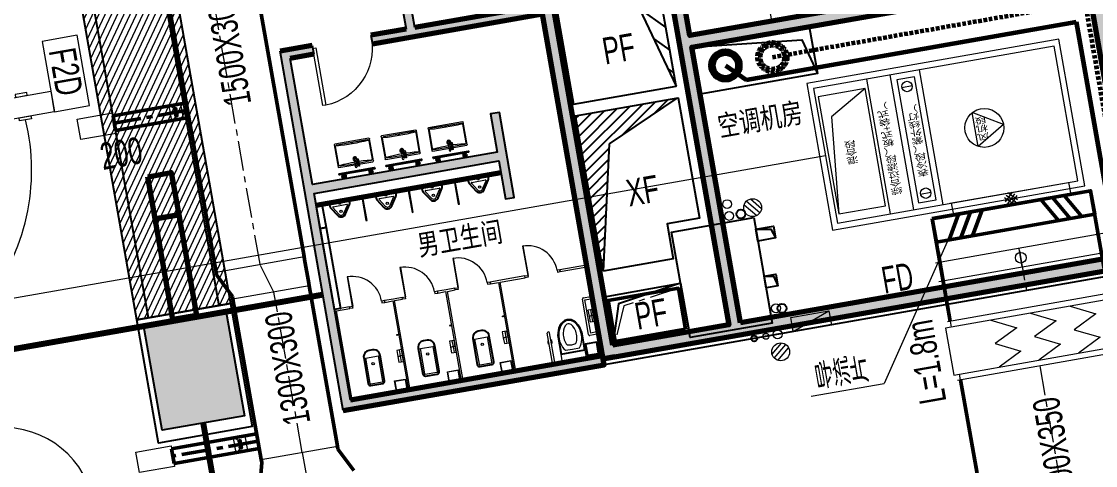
# Model space of a CAD drawing. Extents: x 268762 to 375185, y -23962 to 35476.
# Drawn here: x 278808 to 296842, y -3527 to 3933 of the extents above; entities that cross this region are included whole.
import ezdxf
from ezdxf.enums import TextEntityAlignment as Align

# ---------------------------------------------------------------- set-up
doc = ezdxf.new("R2010")
doc.units = 0
doc.header["$LTSCALE"] = 400
doc.header["$MEASUREMENT"] = 0
for name, pattern in [('CENTER', [2, 1.25, -0.25, 0.25, -0.25]), ('DASH', [0.35, 0.25, -0.1]), ('DASHED', [0.75, 0.5, -0.25])]:
    doc.linetypes.add(name, pattern=pattern)
doc.layers.get('0').update_dxf_attribs({"color": 8})
for name, color, linetype, lineweight in [('A05-307S$0$BP_07__消火栓标注', 8, 'Continuous', 9), ('A05-307S$0$BP_07_A-DOOR', 8, 'Continuous', 13), ('A05-307S$0$BP_07_A-FLOR-TPTN', 8, 'Continuous', 13), ('A05-307S$0$BP_07_A-FURN', 8, 'Continuous', 13), ('A05-307S$0$BP_07_A-PATT-WALL', 8, 'Continuous', 13), ('A05-307S$0$BP_07_A-PLBG-FIXT', 8, 'Continuous', 13), ('A05-307S$0$BP_07_A-STRU-COLS', 8, 'Continuous', 25), ('A05-307S$0$BP_07_A-WALL-FULL', 8, 'Continuous', 70), ('A05-307S$0$BP_07_BP_14$0$A-DOOR', 8, 'Continuous', 9), ('A05-307S$0$BP_07_BP_14$0$A-FLOR-LEVL', 8, 'Continuous', 13), ('A05-307S$0$BP_07_SHADE80', 8, 'Continuous', 25), ('A05-307S$0$BP_07_STAIR', 8, 'Continuous', 9), ('A05-307S$0$BP_07_W13-1F_10F消防给水排水平面图_SEN20ZHG$0$W-F废水立管', 8, 'Continuous', 9), ('A05-307S$0$BP_07_W13-1F_10F消防给水排水平面图_SEN20ZHG$0$W-J给水立管', 8, 'Continuous', 9), ('A05-307S$0$BP_07_W13-1F_10F消防给水排水平面图_SEN20ZHG$0$W-ZYH直饮回立管', 8, 'Continuous', 9), ('A05-307S$0$BP_07_W13-1F_10F消防给水排水平面图_SEN20ZHG$0$W-ZY直饮水立管', 8, 'Continuous', 9), ('A05-307S$0$BP_07_W13-1F_10F消防给水排水平面图_SEN20ZHG$0$W-地漏', 8, 'Continuous', 9), ('A05-307S$0$PP_07_A-ANNO-RMNA-CH', 8, 'Continuous', 13), ('A05-307S$0$PP_07_A-CLNG-LITE', 8, 'Continuous', 35), ('A05-307S$0$PP_07_A-MLWK-SURF', 8, 'Continuous', 25), ('A05-307S$0$PP_07_A-PATT-MLWK', 8, 'Continuous', 13), ('A05-307S$0$PP_07_A-WALL-BLCK', 8, 'Continuous', 25), ('A05-307S$0$PP_07_A-WALL-FULL', 8, 'Continuous', 70), ('建筑-轴线编号标注', 3, 'Continuous', 25), ('暖通-回风-方风管中线', 8, 'CENTER', 15), ('暖通-排风-2D边线', 2, 'Continuous', 50), ('暖通-文字', 3, 'Continuous', 20), ('暖通-空调-冷水供水管', 4, 'Continuous', 60), ('暖通-空调-冷水回水管', 4, 'DASHED', 60), ('暖通-空调-设备', 150, 'Continuous', 20), ('暖通-送风-2D边线', 2, 'Continuous', 50), ('暖通-送风-圆风管中线', 5, 'CENTER', 50), ('暖通-送风-方风管中线', 8, 'CENTER', 15), ('暖通-送风-标注', 3, 'Continuous', 20), ('暖通-送风-法兰', 3, 'Continuous', 20), ('暖通-送风-阀门', 3, 'Continuous', 20), ('风口', 8, 'Continuous', 25)]:
    doc.layers.add(name, color=color, linetype=linetype, lineweight=lineweight)
for name, color, linetype in [('W-J给水立管', 8, 'Continuous'), ('W-XH消防立管', 8, 'Continuous'), ('W-ZYH直饮回立管', 8, 'Continuous'), ('防火帆布', 1, 'DASH')]:
    doc.layers.add(name, color=color, linetype=linetype)
doc.styles.add('A05-307S$0$Standard', font='txt')
doc.styles.add('NT', font='@hvac.shx', dxfattribs={"width": 0.7, "bigfont": '@hvac1.shx'})
doc.linetypes.add('BATTING', pattern='A,0.0001,-0.1,[134,ltypeshp.shx,S=0.1,R=0,X=-0.1,Y=0],-0.2,[134,ltypeshp.shx,S=0.1,R=180,X=0.1,Y=0],-0.1', length=0.4001)

# ---------------------------------------------------------------- blocks, each defined once
blk = doc.blocks.new('A05-307S$0$A05_307S_dwg_zhudeng-2257-Level 1')
at = {"layer": 'A05-307S$0$PP_07_A-CLNG-LITE'}
for p, q in [((20, 0), (-20, 0)), ((0, 20), (0, -20))]:
    blk.add_line(p, q, dxfattribs=at)
blk.add_circle((0, 0), 20, dxfattribs=at)
blk = doc.blocks.new('A05-307S$0$A05_307S_dwg_W13-1F_10F消防给水排水平面图_SEN20ZHG$0$GSLG-2067-Level 1')
at = {"layer": 'A05-307S$0$BP_07_W13-1F_10F消防给水排水平面图_SEN20ZHG$0$W-F废水立管'}
blk.add_circle((61358, 35431), 75, dxfattribs=at)
blk = doc.blocks.new('A05-307S$0$A05_307S_dwg_W13-1F_10F消防给水排水平面图_SEN20ZHG$0$yxdl-ptx-2068-Level 1')
at = {"layer": 'A05-307S$0$BP_07_W13-1F_10F消防给水排水平面图_SEN20ZHG$0$W-地漏'}
for p, q in [((61716, 35715), (61901, 35555)), ((61609, 35616), (61822, 35439)), ((61647, 35677), (61874, 35485))]:
    blk.add_line(p, q, dxfattribs=at)
blk.add_circle((61752, 35570), 150, dxfattribs=at)
blk = doc.blocks.new('A05-307S$0$A05_307S_dwg_W13-1F_10F消防给水排水平面图_SEN20ZHG$0$GSLG-2074-Level 1')
at = {"layer": 'A05-307S$0$BP_07_W13-1F_10F消防给水排水平面图_SEN20ZHG$0$W-J给水立管'}
blk.add_circle((61324, 35628), 75, dxfattribs=at)
blk = doc.blocks.new('A05-307S$0$A05_307S_dwg_W13-1F_10F消防给水排水平面图_SEN20ZHG$0$GSLG-2075-Level 1')
at = {"layer": 'A05-307S$0$BP_07_W13-1F_10F消防给水排水平面图_SEN20ZHG$0$W-ZY直饮水立管'}
blk.add_circle((61974, 33407), 50, dxfattribs=at)
blk = doc.blocks.new('A05-307S$0$A05_307S_dwg_W13-1F_10F消防给水排水平面图_SEN20ZHG$0$GSLG-2076-Level 1')
at = {"layer": 'A05-307S$0$BP_07_W13-1F_10F消防给水排水平面图_SEN20ZHG$0$W-ZYH直饮回立管'}
blk.add_circle((61777, 33372), 50, dxfattribs=at)
blk = doc.blocks.new('A05-307S$0$A05_307S_dwg_W13-1F_10F消防给水排水平面图_SEN20ZHG$0$GSLG-2093-Level 1')
at = {"layer": 'A05-307S$0$BP_07_W13-1F_10F消防给水排水平面图_SEN20ZHG$0$W-F废水立管'}
blk.add_circle((62171, 33441), 75, dxfattribs=at)
blk = doc.blocks.new('A05-307S$0$A05_307S_dwg_W13-1F_10F消防给水排水平面图_SEN20ZHG$0$yxdl-ptx-2094-Level 1')
at = {"layer": 'A05-307S$0$BP_07_W13-1F_10F消防给水排水平面图_SEN20ZHG$0$W-地漏'}
for p, q in [((62078, 33110), (62238, 33295)), ((62115, 33041), (62308, 33268)), ((62177, 33003), (62354, 33216))]:
    blk.add_line(p, q, dxfattribs=at)
blk.add_circle((62223, 33146), 150, dxfattribs=at)
blk = doc.blocks.new('A05-307S$0$A05_307S_dwg_BP_01$0$$lvtry$00000200-2118-Level 1')
at = {"layer": 'A05-307S$0$BP_07_A-PLBG-FIXT', "color": 0}
for p, q in [((-140, -40), (-140, -480)), ((-110, -40), (-110, -470)), ((100, 0), (-100, 0)), ((100, -30), (-100, -30)), ((110, -470), (110, -40)), ((140, -480), (140, -40)), ((140, -470), (-140, -470)), ((-30, -590), (30, -590))]:
    blk.add_line(p, q, dxfattribs=at)
blk.add_circle((0, -359), 20, dxfattribs=at)
for centre, radius, start, end in [((-100, -40), 40, 90, 180), ((-100, -40), 10, 90, 180), ((100, -40), 40, 360, 90), ((100, -40), 10, 360, 90), ((-30, -480), 110, 180, 270), ((30, -480), 110, 270, 360)]:
    blk.add_arc(centre, radius, start, end, dxfattribs=at)
at = {"layer": 'A05-307S$0$BP_07_SHADE80', "color": 0}
blk.add_lwpolyline([(-140, -40), (-140, -470), (-136, -508), (-121, -541), (-108, -557), (-87, -574), (-58, -586), (-30, -590), (30, -590), (71, -582), (94, -569), (108, -557), (125, -535), (137, -503), (140, -480), (140, -40), (137, -25), (128, -12), (119, -5), (100, 0), (-100, 0), (-115, -3), (-128, -12), (-137, -24)], close=True, dxfattribs=at)
blk = doc.blocks.new('A05-307S$0$A05_307S_dwg_坐便器1-2119-Level 1')
at = {"layer": 'A05-307S$0$BP_07_A-FLOR-TPTN'}
for points in [[(41248, 29440), (41248, 29144), (41652, 29144), (41652, 29440)], [(41329, 29196), (41450, 29196), (41570, 29196)]]:
    blk.add_lwpolyline(points, dxfattribs=at)
for centre, radius, start, end in [((41450, 29524), 157, 81.5152, 98.4848), ((41450, 29562), 61.9, 72.6245, 107.3755), ((41465, 29563), 295, 252.2337, 267.0214), ((41434, 29563), 295, 272.9786, 287.7663)]:
    blk.add_arc(centre, radius, start, end, dxfattribs=at)
for centre, major_axis, ratio, start_param, end_param in [((41450, 29408), (0, 273), 0.698549, 0.121601, 2.456463), ((41450, 29408), (0, 286), 0.711947, 0, 1.457852), ((41453, 29427), (0, 197), 0.581859, 0.186582, 2.398801), ((41450, 29408), (0, 286), 0.711947, 4.825333, 6.283185), ((41447, 29427), (0, 197), 0.581859, 3.884384, 6.096603), ((41450, 29408), (0, 273), 0.698549, 3.826722, 6.161584)]:
    blk.add_ellipse(centre, major_axis=major_axis, ratio=ratio, start_param=start_param, end_param=end_param, dxfattribs=at)
at = {"layer": 'A05-307S$0$BP_07_SHADE80'}
blk.add_lwpolyline([(41248, 29144), (41652, 29144), (41652, 29440), (41639, 29514), (41615, 29574), (41578, 29629), (41554, 29653), (41512, 29680), (41478, 29691), (41450, 29694), (41408, 29687), (41377, 29675), (41341, 29649), (41310, 29615), (41288, 29581), (41271, 29543), (41258, 29504), (41250, 29464), (41248, 29440), (41248, 29144)], dxfattribs=at)
blk = doc.blocks.new('A05-307S$0$A05_307S_dwg_987946163-2120-Level 1')
at = {"layer": 'A05-307S$0$BP_07_A-PLBG-FIXT', "color": 0}
for points in [[(-81, 49), (-81, -31), (19, -31), (19, 49)], [(19, 49), (19, -31), (119, -31), (119, 49)]]:
    blk.add_lwpolyline(points, close=True, dxfattribs=at)
blk.add_lwpolyline([(-81, 1), (19, 1), (119, 1)], dxfattribs=at)
blk = doc.blocks.new('A05-307S$0$A05_307S_dwg_846516-2121-Level 1')
at = {"layer": 'A05-307S$0$BP_07_A-PLBG-FIXT', "color": 0}
for points in [[(-61.875, -171.875), (138.125, -171.875), (138.125, 28.125), (-61.875, 28.125)], [(-51.875, -161.875), (128.125, -161.875), (128.125, 18.125), (-51.875, 18.125)]]:
    blk.add_lwpolyline(points, close=True, dxfattribs=at)
blk = doc.blocks.new('A05-307S$0$A05_307S_dwg_BP_14$0$door-2124-Level 1')
at = {"layer": 'A05-307S$0$BP_07_BP_14$0$A-DOOR', "color": 0}
blk.add_lwpolyline([(0, 975), (0, 0), (50, 0), (50, 975), (0, 975)], dxfattribs=at)
at = {"layer": 'A05-307S$0$BP_07_BP_14$0$A-DOOR', "color": 0, "lineweight": 13}
blk.add_arc((25, 0), 975, 0.0001, 88.5308, dxfattribs=at)
blk = doc.blocks.new('A05-307S$0$A05_307S_dwg_$lvtry$00000219-2126-Level 1')
at = {"layer": 'A05-307S$0$BP_07_A-PLBG-FIXT', "color": 0}
for p, q in [((-162, -88), (-69, -231)), ((-124, -91), (-43, -216)), ((-116, -76), (116, -76)), ((43, -216), (124, -91)), ((69, -231), (162, -88))]:
    blk.add_line(p, q, dxfattribs=at)
blk.add_lwpolyline([(-170, -61), (-170, 0), (170, 0), (170, -61)], dxfattribs=at)
for centre, radius in [((0, -177), 20), ((0, -38), 17.7)]:
    blk.add_circle(centre, radius, dxfattribs=at)
for centre, radius, start, end in [((-120, -61), 50, 180, 213.0863), ((-116, -86), 10, 90, 213.0863), ((116, -86), 10, 326.9137, 90), ((120, -61), 50, 326.9137, 0), ((0, -191), 80, 210, 330), ((0, -191), 50, 210, 330)]:
    blk.add_arc(centre, radius, start, end, dxfattribs=at)
at = {"layer": 'A05-307S$0$BP_07_SHADE80', "color": 0}
blk.add_lwpolyline([(-170, 0), (-170, -61), (-168, -75), (-162, -88), (-67, -234), (-56, -247), (-44, -257), (-30, -265), (-15, -269), (0, -271), (20, -268), (38, -261), (50, -253), (69, -231), (162, -88), (168, -75), (170, -61), (170, 0)], close=True, dxfattribs=at)
blk = doc.blocks.new('A05-307S$0$A05_307S_dwg_987946163-2238-Level 1')
at = {"layer": 'A05-307S$0$BP_07_A-PLBG-FIXT', "color": 0}
for points in [[(-81, 49), (-81, -31), (19, -31), (19, 49)], [(19, 49), (19, -31), (119, -31), (119, 49)]]:
    blk.add_lwpolyline(points, close=True, dxfattribs=at)
blk.add_lwpolyline([(-81, 1), (19, 1), (119, 1)], dxfattribs=at)
blk = doc.blocks.new('A05-307S$0$A05_307S_dwg_shuichi-2236-Level 1')
at = {"layer": 'A05-307S$0$BP_07_A-PLBG-FIXT', "color": 0}
for p, q in [((-300, 10), (-300, 390)), ((-290, 400), (290, 400)), ((-11, 292), (-16, 433)), ((12, 292), (16, 433)), ((300, 390), (300, 10)), ((-283, 356), (-283, 41)), ((283, 41), (283, 356)), ((290, 0), (-290, 0)), ((-258, 16), (258, 16))]:
    blk.add_line(p, q, dxfattribs=at)
blk.add_circle((0, 433), 15.8, dxfattribs=at)
for centre, radius, start, end in [((-290, 390), 10, 90, 180), ((-258, 355), 25.8, 93.3791, 178.1861), ((0, 2591), 2241, 263.1786, 276.8214), ((0, -9477), 9861, 88.4937, 91.5063), ((258, 355), 25.8, 1.709, 86.7257), ((290, 390), 10, 360, 90), ((1, 300), 13.9, 215.4816, 324.5096), ((-290, 10), 10, 180, 270), ((-258, 41), 25, 180, 270), ((0, -4335), 4379, 86.5499, 93.4501), ((258, 41), 25, 270, 360), ((290, 10), 10, 270, 0)]:
    blk.add_arc(centre, radius, start, end, dxfattribs=at)
blk.add_ellipse((0, 29), major_axis=(13.2, 0), ratio=0.283821, dxfattribs=at)
for points in [[(-32, 300), (-32, 319), (-17, 334), (1, 334)], [(1, 266), (-17, 266), (-32, 281), (-32, 300)], [(-20, 300), (-20, 313), (-10, 322), (2, 322)], [(2, 278), (-10, 278), (-20, 288), (-20, 300)], [(1, 334), (20, 334), (35, 319), (35, 300)], [(35, 300), (35, 281), (20, 266), (1, 266)], [(2, 322), (14, 322), (24, 313), (24, 300)], [(24, 300), (24, 288), (14, 278), (2, 278)]]:
    blk.add_open_spline(points, degree=3, dxfattribs=at)
blk = doc.blocks.new('A05-307S$0$A05_307S_dwg_GPS_xf_消火栓单平-2240-Level 1')
at = {"layer": 'A05-307S$0$BP_07__消火栓标注'}
blk.add_hatch(color=0, dxfattribs=at).paths.add_polyline_path([(-325, -240), (-81, -150), (-325, -150)], flags=0)
at = {"layer": 'A05-307S$0$BP_07__消火栓标注', "color": 0}
blk.add_lwpolyline([(-325, -240), (-325, 0), (325, 0), (325, -240), (-325, -240), (325, 0)], dxfattribs=at)
blk = doc.blocks.new('GSLG')
blk.add_circle((0, 0), 0.5)
blk = doc.blocks.new('_recthole')
h = blk.add_hatch()
h.set_pattern_fill('ANSI31', color=0, style=0)
h.paths.add_polyline_path([(0.5, 0.5), (-0.5, 0.5), (-0.5, -0.5), (-0.2454, 0.2419)])
at = {"color": 0}
for p, q in [((-0.2454, 0.2419), (0.5, 0.5)), ((-0.5, -0.5), (-0.2454, 0.2419))]:
    blk.add_line(p, q, dxfattribs=at)
blk.add_lwpolyline([(-0.5, -0.5), (0.5, -0.5), (0.5, 0.5), (-0.5, 0.5)], close=True, dxfattribs=at)
blk = doc.blocks.new('VAV变风量末端（吊顶式）')
at = {"layer": '暖通-送风-阀门'}
for points in [[(-88657, 254017), (-87657, 254017), (-87657, 253667), (-88657, 253667)], [(-88257, 254067), (-88057, 254067), (-88057, 254017), (-88257, 254017)], [(-87907, 254067), (-87707, 254067), (-87707, 254017), (-87907, 254017)], [(-88257, 253617), (-88057, 253617), (-88057, 253667), (-88257, 253667)], [(-87907, 253617), (-87707, 253617), (-87707, 253667), (-87907, 253667)]]:
    blk.add_lwpolyline(points, close=True, dxfattribs=at)
blk = doc.blocks.new('*U141', base_point=(67653, 24635))
at = {"layer": '暖通-送风-法兰'}
for p, q in [((67778, 24735), (67528, 24735)), ((67778, 24535), (67528, 24535))]:
    blk.add_line(p, q, dxfattribs=at)
at = {"layer": '暖通-送风-阀门'}
for p, q in [((67528, 24735), (67528, 24535)), ((67778, 24735), (67778, 24535)), ((67659, 24691), (67546, 24578)), ((67646, 24691), (67759, 24578))]:
    blk.add_line(p, q, dxfattribs=at)
at = {"layer": '暖通-送风-阀门', "const_width": 40}
for points in [[(67583, 24635, 1), (67623, 24635, 1)], [(67683, 24635, 1), (67723, 24635, 1)]]:
    blk.add_lwpolyline(points, format="xyb", close=True, dxfattribs=at)
blk = doc.blocks.new('无蜗壳2700')
at = {"layer": '暖通-空调-设备'}
for p, q in [((-204882, 648712), (-204882, 646412)), ((-203982, 648712), (-203982, 646412)), ((-203582, 648712), (-203582, 646412)), ((-203082, 648712), (-203082, 646412)), ((-204032, 648562), (-204668, 648187)), ((-203420, 648472), (-203245, 648472)), ((-204668, 648187), (-204832, 646562)), ((-202329, 647275), (-202329, 647850)), ((-201846, 647562), (-202329, 647850)), ((-201846, 647562), (-202329, 647275)), ((-203420, 646652), (-203245, 646652))]:
    blk.add_line(p, q, dxfattribs=at)
at = {"layer": '暖通-空调-设备', "color": 3}
blk.add_lwpolyline([(-204982, 646312), (-200682, 646312), (-200682, 648812), (-204982, 648812)], close=True, dxfattribs=at)
at = {"layer": '暖通-空调-设备'}
for points in [[(-204882, 646412), (-200782, 646412), (-200782, 648712), (-204882, 648712)], [(-204832, 648562), (-204832, 646562), (-204032, 646562), (-204032, 648562)], [(-203182, 648612), (-203482, 648612), (-203482, 646512), (-203182, 646512)]]:
    blk.add_lwpolyline(points, close=True, dxfattribs=at)
for centre, radius in [((-203332, 648472), 87.3), ((-202173, 647562), 327), ((-203332, 646652), 87.3)]:
    blk.add_circle(centre, radius, dxfattribs=at)
at = {"layer": '暖通-文字', "style": 'NT', "width": 0.7}
for s, p in [('综合过滤段（板式+袋式）', (-203805, 647496)), ('表冷段（紫外线灯）', (-203319, 647545)), ('混合段', (-204446, 647545)), ('风机段', (-202215, 647559))]:
    blk.add_text(s, height=150, rotation=90, dxfattribs=at).set_placement(p, align=Align.MIDDLE)
blk = doc.blocks.new('*U153', base_point=(1343792, 359127))
at = {"layer": '暖通-送风-阀门'}
for p, q in [((1344817, 359227), (1342767, 359227)), ((1342792, 359227), (1342792, 359027)), ((1343828, 359233), (1343686, 359091)), ((1343828, 359021), (1343686, 359162)), ((1343863, 359056), (1343722, 359197)), ((1343863, 359197), (1343722, 359056)), ((1343899, 359091), (1343757, 359233)), ((1343899, 359162), (1343757, 359021)), ((1344792, 359227), (1344792, 359027)), ((1344817, 359027), (1342767, 359027))]:
    blk.add_line(p, q, dxfattribs=at)
blk = doc.blocks.new('*U154', base_point=(75358, 29574))
at = {"layer": '暖通-送风-阀门'}
for p, q in [((76808, 29974), (73908, 29974)), ((73908, 29974), (73908, 29174)), ((76758, 30074), (73958, 30074)), ((74008, 30074), (74008, 29974)), ((74683, 29974), (75088, 29774)), ((75358, 29974), (75763, 29774)), ((76033, 29974), (76438, 29774)), ((76708, 30074), (76708, 29974)), ((76808, 29174), (76808, 29974)), ((75088, 29774), (74683, 29574)), ((75763, 29774), (75358, 29574)), ((76438, 29774), (76033, 29574)), ((74683, 29574), (75088, 29374)), ((75358, 29574), (75763, 29374)), ((76033, 29574), (76438, 29374)), ((75088, 29374), (74683, 29174)), ((75763, 29374), (75358, 29174)), ((76438, 29374), (76033, 29174)), ((73908, 29174), (76808, 29174)), ((76758, 29074), (73958, 29074)), ((74008, 29074), (74008, 29174)), ((76708, 29074), (76708, 29174))]:
    blk.add_line(p, q, dxfattribs=at)
blk = doc.blocks.new('*U156', base_point=(1343792, 359127))
at = {"layer": '暖通-送风-阀门'}
for p, q in [((1344817, 359227), (1342767, 359227)), ((1342792, 359227), (1342792, 359027)), ((1343828, 359233), (1343686, 359091)), ((1343828, 359021), (1343686, 359162)), ((1343863, 359056), (1343722, 359197)), ((1343863, 359197), (1343722, 359056)), ((1343899, 359091), (1343757, 359233)), ((1343899, 359162), (1343757, 359021)), ((1344792, 359227), (1344792, 359027)), ((1344817, 359027), (1342767, 359027))]:
    blk.add_line(p, q, dxfattribs=at)
blk = doc.blocks.new('A$C00346EDC')
at = {"layer": '暖通-送风-2D边线', "color": 3}
for p, q in [((-900, 0), (-1131, -400)), ((-700, 0), (-931, -400)), ((-500, 0), (-731, -400)), ((500, 0), (731, -400)), ((700, 0), (931, -400)), ((900, 0), (1131, -400))]:
    blk.add_line(p, q, dxfattribs=at)
blk.add_lwpolyline([(-1350, 0), (1350, 0), (1350, -400), (-1350, -400)], close=True, dxfattribs=at)
blk = doc.blocks.new('*U158')
for p, q in [((-160, 1425), (-160, -1425)), ((-160, 1350), (160, 1350)), ((160, 1425), (160, -1425)), ((150, 0), (-150, 0)), ((-160, -1350), (160, -1350))]:
    blk.add_line(p, q)
blk.add_circle((0, 0), 90)

msp = doc.modelspace()

# ---------------------------------------------------------------- hatches: boundary and pattern name
at = {"layer": 'A05-307S$0$BP_07_A-PATT-WALL'}
h = msp.add_hatch(color=8, dxfattribs=at)
h.paths.add_polyline_path([(372089, -310), (373468, -68), (373455, 6), (372076, -236)])
h.paths.add_polyline_path([(354360, -3425), (355739, -3183), (355497, -1804), (354118, -2046)])
h.paths.add_polyline_path([(364603, -1625), (364590, -1551), (363212, -1794), (363225, -1868)])
h.paths.add_polyline_path([(345496, -4983), (346875, -4741), (346633, -3362), (345254, -3604), (345496, -4983)])
h.paths.add_polyline_path([(336632, -6541), (338011, -6298), (337769, -4919), (336390, -5162), (336632, -6541)])
h.paths.add_polyline_path([(310039, -11214), (311418, -10971), (311141, -9396), (309763, -9638)])
h.paths.add_polyline_path([(327768, -8098), (329147, -7856), (328904, -6477), (327526, -6719), (327644, -7395)])
h.paths.add_polyline_path([(320283, -9414), (320006, -7838), (318627, -8080), (318904, -9656), (319568, -9539)])
h.paths.add_polyline_path([(301175, -12771), (302554, -12529), (302277, -10953), (300898, -11196), (301175, -12771)])
h.paths.add_polyline_path([(283447, -15887), (284826, -15644), (284549, -14069), (283170, -14311), (283446, -15881)])
h.paths.add_polyline_path([(292311, -14329), (293690, -14087), (293413, -12511), (292034, -12753)])
h.paths.add_polyline_path([(291414, -1135), (291397, -1037), (290880, -1128), (290585, 547), (290388, 512), (290683, -1162), (290018, -1279), (290035, -1378)])
h.paths.add_polyline_path([(281219, -2927), (282550, -2693), (282238, -920), (280859, -1162), (281171, -2935)])
h.paths.add_polyline_path([(371192, 12884), (370880, 14657), (369501, 14415), (369813, 12642)])
h.paths.add_polyline_path([(360949, 11084), (362327, 11326), (362016, 13099), (360637, 12857), (360673, 12651)])
h.paths.add_polyline_path([(280508, 8929), (280196, 10702), (278817, 10460), (279129, 8687), (279177, 8695)])
h.paths.add_polyline_path([(367770, 24264), (369149, 24506), (368838, 26279), (367459, 26036), (367765, 24293)])
h.paths.add_polyline_path([(358889, 22804), (360268, 23047), (359991, 24623), (358612, 24380)])
h.paths.add_polyline_path([(288640, 10460), (288837, 10494), (288543, 12169), (288346, 12134), (288604, 10668)])
h = msp.add_hatch(color=8, dxfattribs=at)
h.paths.add_polyline_path([(297735, -126), (297648, 366), (297451, 332), (297503, 36), (291397, -1037), (291414, -1135), (290035, -1378), (290018, -1279), (288737, -1504), (287638, 4750), (289584, 5092), (290388, 512), (290585, 547), (290066, 3501), (296690, 4665), (297192, 1809), (297389, 1844), (296887, 4700), (297034, 4726), (297000, 4923), (290032, 3698), (289547, 6456), (296367, 7655), (296333, 7852), (291310, 6969), (290704, 10416), (294053, 11005), (294018, 11202), (290669, 10613), (290306, 12681), (290010, 12630), (290045, 12433), (290144, 12450), (291113, 6934), (289512, 6653), (288837, 10494), (288640, 10460), (288909, 8933), (286963, 8591), (286946, 8690), (286749, 8655), (286818, 8261), (287015, 8296), (286998, 8394), (288943, 8736), (289549, 5289), (287604, 4947), (287119, 7705), (286922, 7670), (288575, -1736), (297085, -240)])
h.paths.add_polyline_path([(286842, 9281), (286401, 11792), (286203, 11763), (286645, 9246)])
h.paths.add_polyline_path([(295327, 12422), (295381, 13269), (295529, 13295), (295494, 13492), (295346, 13466), (295329, 13564), (292177, 13010), (292212, 12813), (295167, 13333), (295184, 13234)])
h.paths.add_polyline_path([(295727, 11299), (295327, 12422), (295495, 11461)], flags=17)
h.paths.add_polyline_path([(288354, 12092), (288346, 12134), (288437, 12157), (288527, 12224)], flags=17)
h.paths.add_polyline_path([(291424, 12675), (291389, 12872), (291094, 12820), (291129, 12623), (291325, 12658)])
h.paths.add_polyline_path([(289257, 12294), (289223, 12491), (286169, 11955), (286202, 11766)])
h = msp.add_hatch(color=8, dxfattribs=at)
h.paths.add_polyline_path([(284210, -2604), (288592, -1834), (288566, -1686), (284331, -2431), (283721, 1044), (286823, 1590), (286935, 951), (287083, 977), (286832, 2405), (286684, 2379), (286797, 1737), (283695, 1192), (283322, 3311), (283716, 3381), (283690, 3528), (283149, 3433), (283900, -840)])
h.paths.add_polyline_path([(284701, 3554), (287557, 4056), (287531, 4203), (285414, 3831), (285318, 4375), (285171, 4349), (285266, 3805), (284675, 3701)])
h.paths.add_polyline_path([(284997, 5334), (285145, 5360), (285072, 5774), (287190, 6147), (287164, 6294), (284308, 5792), (284334, 5645), (284925, 5748), (284927, 5738)])
h.paths.add_polyline_path([(282957, 5402), (281937, 11160), (289231, 12442), (289205, 12590), (281769, 11283), (282807, 5376)])
h.paths.add_polyline_path([(283050, 5419), (283349, 5472), (283323, 5619), (283025, 5567), (283031, 5531)], flags=17)
h.paths.add_polyline_path([(285830, 8106), (285770, 8450), (285706, 8812), (285692, 8896), (282441, 8325), (282467, 8177), (285570, 8722), (285683, 8080)], flags=17)
h.paths.add_polyline_path([(285763, 8202), (285710, 8500), (285777, 8233)], flags=16)
at = {"layer": 'A05-307S$0$PP_07_A-PATT-MLWK'}
h = msp.add_hatch(dxfattribs=at)
h.set_pattern_fill('FP_13', color=8, style=0, pattern_type=2)
h.set_pattern_definition([(64.933, (316185.16, 16213.89), (-86.27869, 40.3553), [])])
h.paths.add_polyline_path([(282320, -804), (280623, 8848), (279048, 8571), (280744, -1081), (280890, -1055)], flags=0)
at = {"layer": '建筑-轴线编号标注'}
h = msp.add_hatch(dxfattribs=at)
h.set_pattern_fill('ANSI31', color=8, scale=1000, style=0)
h.set_pattern_definition([(45.000002, (-425740.12, -320874.57), (-88.38835, 88.388345), [])])
h.paths.add_polyline_path([(288676, 1876), (289812, 2645), (288112, 2346), (288575, -263)])

# ---------------------------------------------------------------- linework, layer by layer
at = {"layer": 'A05-307S$0$BP_07__消火栓标注', "color": 8}
msp.add_circle((291476, -885), 75, dxfattribs=at)
at = {"layer": 'A05-307S$0$BP_07_A-DOOR', "color": 8}
for points in [[(287308, -334), (287320, -332), (287234, 161), (287222, 159)], [(286136, -540), (286148, -538), (286062, -45), (286050, -47)], [(284363, -851), (284375, -849), (284289, -357), (284277, -359)], [(285250, -695), (285262, -693), (285175, -201), (285163, -203)], [(287314, -363), (287264, -372), (287259, -342), (287308, -334)], [(287806, -277), (287855, -268), (287850, -239), (287801, -247)], [(286142, -569), (286092, -578), (286087, -548), (286136, -540)], [(286634, -483), (286683, -474), (286678, -445), (286629, -453)], [(285255, -725), (285206, -734), (285201, -704), (285250, -695)], [(285748, -638), (285797, -630), (285792, -600), (285742, -609)], [(284369, -881), (284319, -889), (284314, -860), (284363, -851)], [(284861, -794), (284910, -786), (284905, -756), (284856, -765)]]:
    msp.add_lwpolyline(points, close=True, dxfattribs=at)
for centre in [(287308, -334), (286136, -540), (284363, -851), (285250, -695)]:
    msp.add_arc(centre, 500, 9.9667, 99.9667, dxfattribs=at)
at = {"layer": 'A05-307S$0$BP_07_A-FLOR-TPTN', "color": 8}
for p, q in [((288243, -710), (288361, -689)), ((288331, -1327), (288226, -733)), ((287729, -1834), (287636, -1305)), ((287769, -1827), (287676, -1298)), ((288472, -1323), (288354, -1344))]:
    msp.add_line(p, q, dxfattribs=at)
for points in [[(288274, -195), (288537, -1692), (288566, -1686), (288298, -160), (287850, -239), (287855, -268)], [(287264, -372), (287259, -342), (286826, -419), (286678, -445), (286683, -474), (286816, -451), (287079, -1948), (287109, -1943), (286846, -445)], [(285206, -734), (285201, -704), (285053, -730), (284905, -756), (284910, -786), (285043, -762), (285306, -2259), (285336, -2254), (285073, -757)], [(286092, -578), (286087, -548), (285939, -574), (285792, -600), (285797, -630), (285930, -606), (286193, -2104), (286222, -2098), (285959, -601)]]:
    msp.add_lwpolyline(points, close=True, dxfattribs=at)
for points in [[(284098, -928), (284319, -889), (284314, -860), (284063, -904), (284331, -2431), (284361, -2425), (284098, -928)], [(288465, -1283), (288367, -1301), (288269, -746), (288368, -729)]]:
    msp.add_lwpolyline(points, dxfattribs=at)
for centre, radius, start, end in [((288246, -730), 20, 99.9667, 189.9667), ((287656, -1301), 20, 9.9667, 189.9667), ((287683, -1453), 38.5, 131.2492, 248.6843), ((287683, -1453), 38.5, 311.2492, 68.6843), ((288350, -1324), 20, 189.9667, 279.9667)]:
    msp.add_arc(centre, radius, start, end, dxfattribs=at)
at = {"layer": 'A05-307S$0$BP_07_A-FURN', "color": 8}
for points in [[(286037, 1902), (286059, 1781), (286046, 1779), (286024, 1900)], [(284461, 1625), (284483, 1504), (284470, 1502), (284448, 1623)], [(285249, 1763), (285271, 1643), (285258, 1640), (285236, 1761)]]:
    msp.add_lwpolyline(points, close=True, dxfattribs=at)
at = {"layer": 'A05-307S$0$BP_07_A-PLBG-FIXT', "color": 8}
for points in [[(286895, -1015), (286915, -1012), (286917, -1022), (286897, -1025)], [(286009, -1171), (286028, -1168), (286030, -1177), (286010, -1181)], [(285122, -1327), (285142, -1323), (285144, -1333), (285124, -1337)]]:
    msp.add_lwpolyline(points, dxfattribs=at)
for points in [[(287869, -1657), (288267, -1587), (288293, -1734), (287895, -1804)], [(287056, -1942), (286878, -1973), (286847, -1795), (287025, -1764)], [(287050, -1938), (286883, -1967), (286853, -1800), (287021, -1770)], [(286169, -2097), (285992, -2129), (285961, -1951), (286138, -1920)], [(286164, -2093), (285996, -2123), (285967, -1955), (286134, -1926)], [(285283, -2253), (285106, -2284), (285074, -2107), (285252, -2076)], [(285277, -2249), (285110, -2279), (285080, -2111), (285248, -2082)]]:
    msp.add_lwpolyline(points, close=True, dxfattribs=at)
for centre in [(286890, -1021), (286004, -1177), (285118, -1333)]:
    msp.add_circle(centre, 7.54, dxfattribs=at)
at = {"layer": 'A05-307S$0$BP_07_A-STRU-COLS', "color": 8}
for points in [[(291103, 638), (291414, -1135), (290035, -1378), (289724, 395)], [(282238, -920), (282550, -2693), (281171, -2935), (280859, -1162)]]:
    msp.add_lwpolyline(points, close=True, dxfattribs=at)
at = {"layer": 'A05-307S$0$BP_07_A-WALL-FULL', "color": 8}
for p, q in [((287531, 4203), (285414, 3831)), ((287557, 4056), (284701, 3554)), ((285266, 3805), (284675, 3701)), ((283690, 3528), (283149, 3433)), ((283716, 3381), (283322, 3311)), ((288566, -1686), (284331, -2431))]:
    msp.add_line(p, q, dxfattribs=at)
at = {"layer": 'A05-307S$0$BP_07_A-WALL-FULL', "color": 8, "lineweight": 25}
for p, q in [((284675, 3701), (284701, 3554)), ((284210, -2604), (283149, 3433)), ((283690, 3528), (283716, 3381))]:
    msp.add_line(p, q, dxfattribs=at)
at = {"layer": 'A05-307S$0$BP_07_A-WALL-FULL', "color": 8}
for points in [[(296852, 4897), (296731, 5586), (296534, 5552), (296655, 4862), (290032, 3698), (289763, 5225), (289547, 6456), (291246, 6755), (292526, 6980), (294595, 7343), (296170, 7620), (296292, 6931), (296489, 6965), (296333, 7852), (294659, 7557), (294537, 8247), (294434, 8838), (294237, 8803), (294323, 8311), (292353, 7965), (291171, 7757)], [(284210, -2604), (288592, -1834), (286957, 7473), (287154, 7508), (287604, 4947), (289549, 5289), (289333, 6520), (288943, 8736), (286998, 8394)], [(290880, -1128), (290066, 3501), (296690, 4665), (297192, 1809)], [(288772, -1701), (288575, -1736), (290742, -1355), (297735, -126), (297648, 366), (297451, 332), (297503, 36), (290880, -1128)]]:
    msp.add_lwpolyline(points, dxfattribs=at)
for points in [[(288737, -1504), (287638, 4750), (289584, 5092), (289852, 3565), (290683, -1162)], [(280930, 1324), (281324, 1394), (281449, 684), (281055, 615)], [(281055, 615), (281449, 684), (281746, -1007), (281352, -1076)]]:
    msp.add_lwpolyline(points, close=True, dxfattribs=at)
at = {"layer": 'A05-307S$0$BP_07_A-WALL-FULL', "color": 8, "lineweight": 25}
for points in [[(285414, 3831), (285318, 4375), (285171, 4349), (285179, 4300), (285266, 3805)], [(284331, -2431), (283721, 1044), (286823, 1590), (286935, 951), (287083, 977), (286832, 2405), (286684, 2379), (286797, 1737), (283695, 1192), (283322, 3311)]]:
    msp.add_lwpolyline(points, dxfattribs=at)
at = {"layer": 'A05-307S$0$BP_07_BP_14$0$A-FLOR-LEVL', "color": 8}
for points in [[(285297, 1118), (285366, 724), (285386, 728), (285316, 1122)], [(286072, 1255), (286142, 861), (286161, 864), (286092, 1258)], [(284521, 982), (284590, 588), (284610, 592), (284541, 985)]]:
    msp.add_lwpolyline(points, dxfattribs=at)
at = {"layer": 'A05-307S$0$BP_07_SHADE80', "color": 8}
for points in [[(290066, 3501), (292036, 3848), (292174, 3060), (290205, 2714), (290066, 3501), (291909, 3627), (292174, 3060)], [(291137, 441), (291433, 493), (291467, 296), (291172, 244), (291137, 441), (291393, 441), (291467, 296)], [(291276, -347), (291473, -313), (291507, -510), (291310, -544), (291276, -347), (291435, -347), (291507, -510)], [(289875, -466), (288830, -810), (288737, -1504)]]:
    msp.add_lwpolyline(points, dxfattribs=at)
msp.add_lwpolyline([(288595, -692), (289875, -466), (290018, -1279), (288737, -1504)], close=True, dxfattribs=at)
at = {"layer": 'A05-307S$0$BP_07_STAIR', "color": 8}
msp.add_lwpolyline([(293366, 5757), (292938, 6299), (292775, 6228), (292916, 6457), (292744, 6383), (292304, 6941), (290926, 6698), (289547, 6456), (290032, 3698), (291410, 3941), (290926, 6698)], dxfattribs=at)
at = {"layer": 'A05-307S$0$PP_07_A-MLWK-SURF', "color": 8}
for p, q in [((285823, 1649), (285837, 1571)), ((286217, 1719), (286231, 1640)), ((285035, 1511), (285049, 1432)), ((285429, 1580), (285443, 1501)), ((284247, 1372), (284261, 1294)), ((284641, 1442), (284655, 1363))]:
    msp.add_line(p, q, dxfattribs=at)
for points in [[(286315, 1736), (285724, 1632), (285721, 1652), (286312, 1756)], [(284739, 1459), (284148, 1355), (284145, 1375), (284736, 1479)], [(285527, 1597), (284936, 1494), (284933, 1513), (285524, 1617)], [(283825, 453), (283923, 471), (284162, -887), (284063, -904)]]:
    msp.add_lwpolyline(points, close=True, dxfattribs=at)
at = {"layer": 'A05-307S$0$PP_07_A-WALL-BLCK', "color": 8}
for points in [[(279048, 8571), (280623, 8848), (279048, 8571), (278667, 10738), (280243, 11015), (280623, 8848), (282320, -804), (280744, -1081)], [(282320, -804), (282683, -2873), (281107, -3150), (280744, -1081)]]:
    msp.add_lwpolyline(points, close=True, dxfattribs=at)
msp.add_lwpolyline([(297648, 366), (297747, 384), (297851, -207), (288592, -1834)], dxfattribs=at)
at = {"layer": 'A05-307S$0$PP_07_A-WALL-FULL', "color": 8}
msp.add_line((283755, 847), (286858, 1393), dxfattribs=at)
at = {"layer": 'A05-307S$0$PP_07_A-WALL-FULL', "color": 8, "lineweight": 25}
for points in [[(279244, 8606), (280426, 8813), (282123, -839), (280941, -1047)], [(283825, 453), (283755, 847), (283854, 865), (283923, 471)]]:
    msp.add_lwpolyline(points, close=True, dxfattribs=at)
at = {"layer": '建筑-轴线编号标注', "color": 8}
for p, q in [((289812, 2645), (288676, 1876)), ((288676, 1876), (288575, -263))]:
    msp.add_line(p, q, dxfattribs=at)
msp.add_lwpolyline([(288575, -263), (288112, 2346), (289835, 2649), (290190, 630), (289648, 535), (289752, -56), (288575, -263)], dxfattribs=at)
at = {"layer": '暖通-回风-方风管中线', "color": 8}
for p, q in [((289812, 2645), (288675, 1876)), ((289812, 2645), (288675, 1876)), ((288675, 1876), (288574, -263)), ((288675, 1876), (288574, -263)), ((289839, -549), (288922, -845)), ((289839, -549), (288922, -845)), ((288922, -845), (288778, -1446)), ((288922, -845), (288778, -1446))]:
    msp.add_line(p, q, dxfattribs=at)
at = {"layer": '暖通-排风-2D边线', "color": 8}
msp.add_lwpolyline([(289960, -1239), (289839, -549), (288657, -757), (288778, -1446)], close=True, dxfattribs=at)
msp.add_lwpolyline([(289960, -1239), (289839, -549), (288657, -757), (288778, -1446)], close=True, dxfattribs=at)
at = {"layer": '暖通-空调-冷水供水管', "color": 8}
for p, q in [((290975, 2951), (296519, 3925)), ((296519, 3925), (297332, -704)), ((290628, 3194), (290975, 2951))]:
    msp.add_line(p, q, dxfattribs=at)
for radius in [250, 200]:
    msp.add_circle((290628, 3194), radius, dxfattribs=at)
at = {"layer": '暖通-空调-冷水回水管', "color": 8, "ltscale": 0.3}
for p, q in [((291416, 3333), (296664, 4255)), ((296664, 4255), (297495, -473))]:
    msp.add_line(p, q, dxfattribs=at)
for radius in [250, 200]:
    msp.add_circle((291416, 3333), radius, dxfattribs=at)
at = {"layer": '暖通-空调-设备'}
msp.add_line((292308, 1676), (274905, -1382), dxfattribs=at)
at = {"layer": '暖通-送风-2D边线'}
for p, q in [((283553, -17), (282025, 8675)), ((282075, -277), (280548, 8416)), ((281576, 2564), (280345, 2348)), ((280345, 2348), (280388, 2102)), ((281619, 2318), (280388, 2102)), ((294101, 620), (296760, 1088)), ((294101, 620), (296760, 1088)), ((296760, 1088), (297063, -636)), ((294101, 620), (294404, -1103)), ((294199, 64), (294404, -1103)), ((294199, 64), (294404, -1103)), ((283561, -67), (283553, -17)), ((283631, -461), (283561, -67)), ((294236, -151), (294404, -1103)), ((282084, -326), (282075, -277)), ((282350, -686), (282084, -326)), ((283639, -510), (283631, -461)), ((284113, -3203), (283639, -510)), ((282359, -735), (282350, -686)), ((282832, -3428), (282359, -735)), ((294577, -2088), (294848, -3629)), ((294577, -2088), (294848, -3629)), ((294577, -2088), (294848, -3629)), ((294577, -2088), (294848, -3629)), ((294577, -2088), (294926, -4073)), ((282756, -2996), (281328, -3247)), ((282800, -3242), (281371, -3493)), ((284113, -3203), (284121, -3252)), ((281328, -3247), (281371, -3493)), ((284121, -3252), (284387, -3612)), ((282841, -3477), (282812, -3889)), ((282832, -3428), (282841, -3477))]:
    msp.add_line(p, q, dxfattribs=at)
at = {"layer": '暖通-送风-圆风管中线', "color": 8}
for p, q in [((281598, 2441), (280367, 2225)), ((282778, -3119), (281350, -3370))]:
    msp.add_line(p, q, dxfattribs=at)
at = {"layer": '暖通-送风-方风管中线'}
for p, q in [((282814, -147), (281287, 8545)), ((295566, 82), (295684, -588)), ((283048, -614), (282814, -147)), ((283522, -3307), (283048, -614)), ((295906, -1854), (296255, -3839)), ((283522, -3307), (283608, -3800))]:
    msp.add_line(p, q, dxfattribs=at)
at = {"layer": '暖通-送风-标注'}
for p in [(294465, 481), (292067, -2362)]:
    msp.add_line(p, (293294, -2147), dxfattribs=at)
at = {"layer": '暖通-送风-法兰', "color": 8}
for p, q in [((282075, -277), (283553, -17)), ((283639, -510), (282359, -735)), ((282832, -3428), (284113, -3203))]:
    msp.add_line(p, q, dxfattribs=at)
at = {"layer": '暖通-送风-阀门'}
for points in [[(279153, 3599), (279360, 2417), (279951, 2521), (279744, 3703)], [(280397, 2053), (279806, 1949), (279745, 2293), (280336, 2397)], [(281380, -3543), (280789, -3646), (280729, -3302), (281320, -3198)]]:
    msp.add_lwpolyline(points, close=True, dxfattribs=at)
at = {"layer": '暖通-送风-阀门', "linetype": 'BATTING'}
for centre, radius, start, end in [((275377, 1434), 3601, 321.2429, 13.6157), ((278500, -4433), 1546, 2.4767, 88.227)]:
    msp.add_arc(centre, radius, start, end, dxfattribs=at)
at = {"layer": '防火帆布', "ltscale": 5, "const_width": 100}
for points in [[(283867, -657), (278327, -1631)], [(281860, -2814), (283859, -14190)]]:
    msp.add_lwpolyline(points, dxfattribs=at)

# ---------------------------------------------------------------- block references
at = {"color": 1, "rotation": 9.966749972722557}
msp.add_blockref('A05-307S$0$A05_307S_dwg_GPS_xf_消火栓单平-2240-Level 1', (292045, -984), dxfattribs=at)
msp.add_blockref('A05-307S$0$A05_307S_dwg_W13-1F_10F消防给水排水平面图_SEN20ZHG$0$GSLG-2076-Level 1', (229333, -34764))
at = {"layer": 'A05-307S$0$BP_07_A-PATT-WALL', "color": 8, "extrusion": (0, 0, -1)}
for name, p, zscale, rotation in [('A05-307S$0$A05_307S_dwg_BP_14$0$door-2124-Level 1', (-283699, 3479), -1.000000000000002, 170.0331955579362), ('A05-307S$0$A05_307S_dwg_shuichi-2236-Level 1', (-285929, 2198), -0.9999999999999994, 170.0332500272774), ('A05-307S$0$A05_307S_dwg_shuichi-2236-Level 1', (-285141, 2059), -0.9999999999999994, 170.0332500272774), ('A05-307S$0$A05_307S_dwg_shuichi-2236-Level 1', (-284354, 1921), -0.9999999999999994, 170.0332500272774)]:
    msp.add_blockref(name, p, dxfattribs=dict(at, zscale=zscale, rotation=rotation))
at = {"layer": 'A05-307S$0$BP_07_A-PATT-WALL', "color": 8}
for name, p, rotation in [('A05-307S$0$A05_307S_dwg_zhudeng-2257-Level 1', (285795, 1604), 189.9667499727225), ('A05-307S$0$A05_307S_dwg_zhudeng-2257-Level 1', (286259, 1685), 189.9667499727225), ('A05-307S$0$A05_307S_dwg_zhudeng-2257-Level 1', (285007, 1465), 189.9667499727225), ('A05-307S$0$A05_307S_dwg_zhudeng-2257-Level 1', (285471, 1547), 189.9667499727225), ('A05-307S$0$A05_307S_dwg_zhudeng-2257-Level 1', (284219, 1327), 189.9667499727225), ('A05-307S$0$A05_307S_dwg_zhudeng-2257-Level 1', (284683, 1408), 189.9667499727225), ('A05-307S$0$A05_307S_dwg_$lvtry$00000219-2126-Level 1', (286470, 1325), 9.966749972722557), ('A05-307S$0$A05_307S_dwg_$lvtry$00000219-2126-Level 1', (285694, 1188), 9.966749972722557), ('A05-307S$0$A05_307S_dwg_$lvtry$00000219-2126-Level 1', (284143, 916), 9.966749972722557), ('A05-307S$0$A05_307S_dwg_$lvtry$00000219-2126-Level 1', (284919, 1052), 9.966749972722557), ('A05-307S$0$A05_307S_dwg_坐便器1-2119-Level 1', (252288, -37499), 9.966753443731394), ('A05-307S$0$A05_307S_dwg_987946163-2120-Level 1', (288389, -1027), 99.96675344370533), ('A05-307S$0$A05_307S_dwg_BP_01$0$$lvtry$00000200-2118-Level 1', (286607, -1846), 189.9667499727225), ('A05-307S$0$A05_307S_dwg_BP_01$0$$lvtry$00000200-2118-Level 1', (285691, -2007), 189.9667499727225), ('A05-307S$0$A05_307S_dwg_987946163-2238-Level 1', (286064, -1547), 99.966750052373), ('A05-307S$0$A05_307S_dwg_987946163-2238-Level 1', (286950, -1391), 99.966750052373), ('A05-307S$0$A05_307S_dwg_BP_01$0$$lvtry$00000200-2118-Level 1', (284775, -2168), 189.9667499727225), ('A05-307S$0$A05_307S_dwg_987946163-2238-Level 1', (285177, -1703), 99.966750052373), ('A05-307S$0$A05_307S_dwg_846516-2121-Level 1', (288324, -1615), 99.96675344370533)]:
    msp.add_blockref(name, p, dxfattribs=dict(at, rotation=rotation))
for name in ['A05-307S$0$A05_307S_dwg_W13-1F_10F消防给水排水平面图_SEN20ZHG$0$GSLG-2074-Level 1', 'A05-307S$0$A05_307S_dwg_W13-1F_10F消防给水排水平面图_SEN20ZHG$0$yxdl-ptx-2068-Level 1', 'A05-307S$0$A05_307S_dwg_W13-1F_10F消防给水排水平面图_SEN20ZHG$0$GSLG-2067-Level 1', 'A05-307S$0$A05_307S_dwg_W13-1F_10F消防给水排水平面图_SEN20ZHG$0$GSLG-2093-Level 1', 'A05-307S$0$A05_307S_dwg_W13-1F_10F消防给水排水平面图_SEN20ZHG$0$GSLG-2075-Level 1', 'A05-307S$0$A05_307S_dwg_W13-1F_10F消防给水排水平面图_SEN20ZHG$0$yxdl-ptx-2094-Level 1']:
    msp.add_blockref(name, (229333, -34764), dxfattribs=at)
at = {"layer": 'W-J给水立管', "color": 8, "xscale": 150.0000000000048, "yscale": 150.0000000000048, "rotation": 1.5317745565e-06}
msp.add_blockref('GSLG', (290887, 699), dxfattribs=at)
at = {"layer": 'W-XH消防立管', "color": 8, "xscale": 150.0000000000048, "yscale": 150.0000000000048, "rotation": 1.5317745565e-06}
msp.add_blockref('GSLG', (291578, -887), dxfattribs=at)
at = {"layer": 'W-ZYH直饮回立管', "color": 8, "xscale": 100.0000000000032, "yscale": 100.0000000000032, "rotation": 1.5317745558e-06}
msp.add_blockref('GSLG', (291110, -1392), dxfattribs=at)
at = {"layer": '建筑-轴线编号标注', "color": 8, "xscale": 2199.999999999963, "yscale": 1750.000000000003, "rotation": 279.9667499725452}
msp.add_blockref('_recthole', (288749, 3778), dxfattribs=at)
at = {"layer": '暖通-送风-2D边线', "rotation": 9.966749972722557}
msp.add_blockref('A$C00346EDC', (295430, 854), dxfattribs=at)
at = {"layer": '暖通-送风-阀门'}
for name, p, rotation in [('VAV变风量末端（吊顶式）', (148076, 237256), 189.9667499727225), ('*U153', (295423, 954), 9.970001520047148), ('*U156', (295423, 954), 9.970001520047148), ('*U158', (295587, -36), 279.9667499727605), ('*U154', (295820, -1362), 9.966749972722557)]:
    msp.add_blockref(name, p, dxfattribs=dict(at, rotation=rotation))
at = {"layer": '暖通-送风-阀门', "xscale": -1, "rotation": 279.9667499727225}
for p in [(281401, 2407), (282482, -3171)]:
    msp.add_blockref('*U141', p, dxfattribs=at)
at = {"layer": '风口', "rotation": 9.966749972722557}
msp.add_blockref('无蜗壳2700', (606176, -600653), dxfattribs=at)

# ---------------------------------------------------------------- texts
at = {"layer": 'A05-307S$0$PP_07_A-ANNO-RMNA-CH', "color": 0, "lineweight": 35, "char_height": 350.42, "width": 1744.26, "attachment_point": 2, "rotation": 9.9667, "line_spacing_factor": 0.938532, "style": 'A05-307S$0$Standard'}
for s, insert in [('\\f黑体|b0|i0|c134|p34|;\\W.75;空调机房', (291180, 2465)), ('{\\fSimSun|b0|i0|c134|p2;\\W0.75;男卫生间}', (286138, 464))]:
    msp.add_mtext(s, dxfattribs=dict(at, insert=insert))
at = {"layer": '暖通-文字', "color": 8, "style": 'NT', "width": 0.7}
for s, p in [('PF', (288610, 3207)), ('PF', (288610, 3207)), ('XF', (289012, 823)), ('XF', (289012, 823)), ('PF', (289153, -1247)), ('PF', (289153, -1247))]:
    msp.add_text(s, height=450, rotation=9.9667, dxfattribs=at).set_placement(p)
at = {"layer": '暖通-送风-标注', "style": 'NT', "width": 0.7}
for s, rotation, p in [('1500X300', 99.9667, (282281, 3465)), ('F2D', 279.9667, (279558, 3089)), ('200', 9.9667, (280482, 1719)), ('1300X300', 99.9667, (283274, -1896)), ('L=1.8m', 99.9667, (293996, -1788)), ('导流片', 9.9667, (292573, -1948)), ('2700X350', 99.9667, (296166, -3334))]:
    msp.add_text(s, height=450, rotation=rotation, dxfattribs=at).set_placement(p, align=Align.MIDDLE)
at = {"layer": '暖通-送风-标注', "style": 'NT', "width": 0.65}
msp.add_text('FD', height=450, rotation=9.9667, dxfattribs=at).set_placement((293517, -376), align=Align.MIDDLE_CENTER)

doc.saveas('drawing.dxf')
